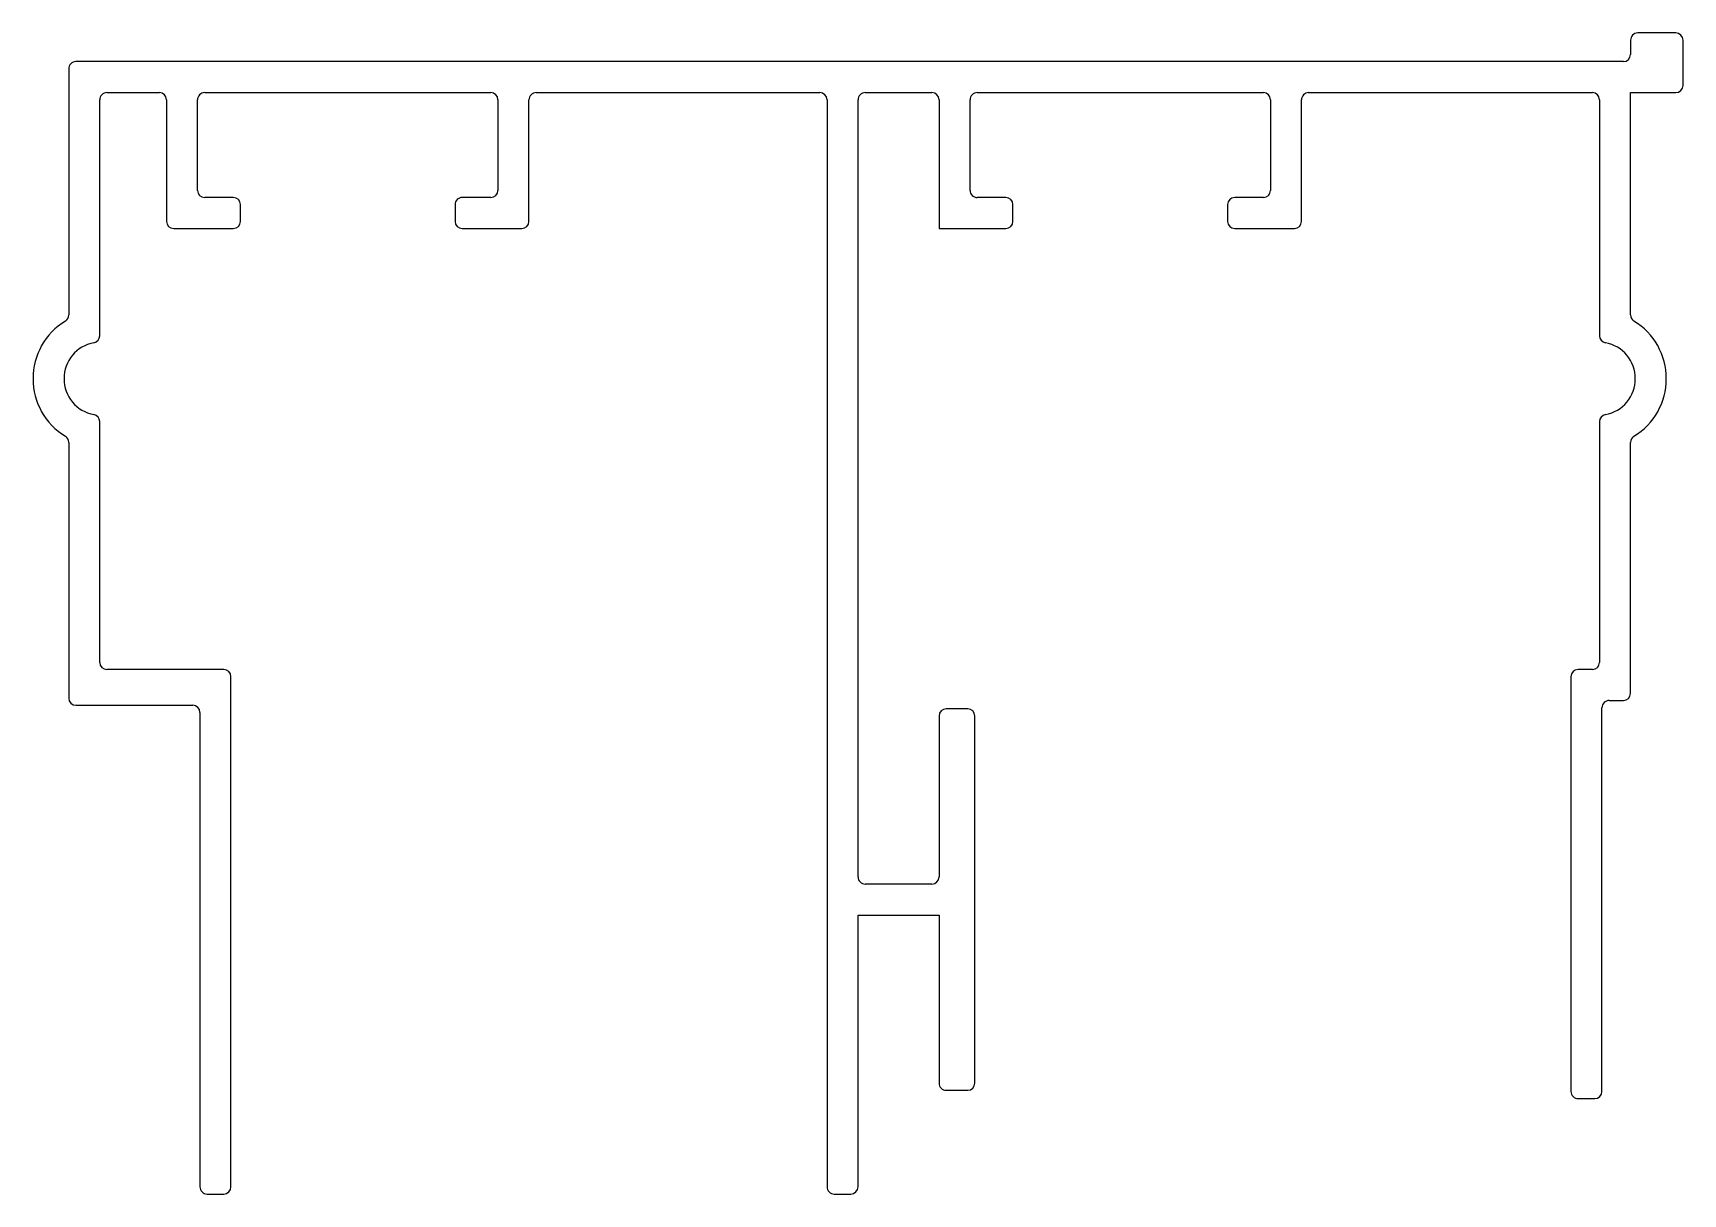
# Model space of a CAD drawing. Extents: x 680.2 to 749.4, y 565.7 to 614.4.
import ezdxf

# ---------------------------------------------------------------- set-up
doc = ezdxf.new("R2010")
doc.units = 0
doc.layers.get('0').update_dxf_attribs({"linetype": 'CONTINUOUS'})

msp = doc.modelspace()

# ---------------------------------------------------------------- linework, layer by layer
for p, q in [((747.194, 614.121), (747.194, 613.521)), ((749.094, 614.421), (747.494, 614.421)), ((749.394, 612.221), (749.394, 614.121)), ((746.894, 613.221), (681.994, 613.221)), ((681.694, 612.921), (681.694, 602.595)), ((683.294, 611.921), (685.494, 611.921)), ((687.394, 611.921), (699.394, 611.921)), ((701.294, 611.921), (713.194, 611.921)), ((715.094, 611.921), (717.894, 611.921)), ((719.794, 611.921), (731.794, 611.921)), ((733.694, 611.921), (745.594, 611.921)), ((747.194, 611.921), (749.094, 611.921)), ((747.194, 602.595), (747.194, 611.921)), ((682.994, 601.724), (682.994, 611.621)), ((685.794, 611.621), (685.794, 606.521)), ((687.094, 607.821), (687.094, 611.621)), ((699.694, 611.621), (699.694, 607.821)), ((700.994, 606.521), (700.994, 611.621)), ((713.494, 611.621), (713.494, 566.021)), ((714.794, 579.021), (714.794, 611.621)), ((718.194, 611.621), (718.194, 606.221)), ((719.494, 607.821), (719.494, 611.621)), ((732.094, 611.621), (732.094, 607.821)), ((733.394, 606.521), (733.394, 611.621)), ((745.894, 611.621), (745.894, 601.724)), ((688.594, 607.521), (687.394, 607.521)), ((688.894, 606.521), (688.894, 607.221)), ((697.894, 607.221), (697.894, 606.521)), ((699.394, 607.521), (698.194, 607.521)), ((720.994, 607.521), (719.794, 607.521)), ((721.294, 606.521), (721.294, 607.221)), ((730.294, 607.221), (730.294, 606.521)), ((731.794, 607.521), (730.594, 607.521)), ((686.094, 606.221), (688.594, 606.221)), ((698.194, 606.221), (700.694, 606.221)), ((718.194, 606.221), (720.994, 606.221)), ((730.594, 606.221), (733.094, 606.221)), ((682.994, 588.021), (682.994, 598.118)), ((745.894, 598.118), (745.894, 588.021)), ((681.694, 597.247), (681.694, 586.521)), ((747.194, 586.721), (747.194, 597.247)), ((688.194, 587.721), (683.294, 587.721)), ((745.594, 587.721), (744.994, 587.721)), ((688.494, 566.021), (688.494, 587.421)), ((744.694, 587.421), (744.694, 570.021)), ((681.994, 586.221), (686.894, 586.221)), ((746.294, 586.421), (746.894, 586.421)), ((687.194, 585.921), (687.194, 566.021)), ((718.194, 585.771), (718.194, 579.021)), ((719.394, 586.071), (718.494, 586.071)), ((719.694, 570.371), (719.694, 585.771)), ((745.994, 570.021), (745.994, 586.121)), ((717.894, 578.721), (715.094, 578.721)), ((714.794, 566.021), (714.794, 577.421)), ((714.794, 577.421), (718.194, 577.421)), ((718.194, 577.421), (718.194, 570.371)), ((718.494, 570.071), (719.394, 570.071)), ((744.994, 569.721), (745.694, 569.721)), ((687.494, 565.721), (688.194, 565.721)), ((713.794, 565.721), (714.494, 565.721))]:
    msp.add_line(p, q)
for centre, radius, start, end in [((747.494, 614.121), 0.3, 90, 180.00001), ((749.094, 614.121), 0.3, 0, 90), ((681.994, 612.921), 0.3, 90, 180.00001), ((746.894, 613.521), 0.3, 270, 0), ((683.294, 611.621), 0.3, 90, 180.00001), ((685.494, 611.621), 0.3, 0, 90), ((687.394, 611.621), 0.3, 90, 180.00001), ((699.394, 611.621), 0.3, 0, 90), ((701.294, 611.621), 0.3, 90, 180.00001), ((713.194, 611.621), 0.3, 0, 90), ((715.094, 611.621), 0.3, 90, 180.00001), ((717.894, 611.621), 0.3, 0, 90), ((719.794, 611.621), 0.3, 90, 180.00001), ((731.794, 611.621), 0.3, 0, 90), ((733.694, 611.621), 0.3, 90, 180.00001), ((745.594, 611.621), 0.3, 0, 90), ((749.094, 612.221), 0.3, 270, 0), ((687.394, 607.821), 0.3, 180.00001, 270), ((699.394, 607.821), 0.3, 270, 0), ((719.794, 607.821), 0.3, 179.99999, 270), ((731.794, 607.821), 0.3, 270, 0), ((688.594, 607.221), 0.3, 0, 90), ((698.194, 607.221), 0.3, 90, 180.00001), ((720.994, 607.221), 0.3, 0, 90), ((730.594, 607.221), 0.3, 90, 179.99999), ((686.094, 606.521), 0.3, 180.00001, 270), ((688.594, 606.521), 0.3, 270, 0), ((698.194, 606.521), 0.3, 180.00001, 270), ((700.694, 606.521), 0.3, 270, 0), ((720.994, 606.521), 0.3, 270, 0), ((730.594, 606.521), 0.3, 180.00001, 270), ((733.094, 606.521), 0.3, 270, 0), ((683.027, 599.921), 2.833, 121.41792, 238.58208), ((681.394, 602.595), 0.3, 301.41793, 0), ((747.494, 602.595), 0.3, 179.99999, 238.58208), ((745.861, 599.921), 2.833, 301.41793, 58.58198), ((683.027, 599.921), 1.533, 100.47568, 259.52432), ((682.694, 601.724), 0.3, 280.4757, 0), ((746.194, 601.724), 0.3, 180.00001, 259.52432), ((745.861, 599.921), 1.533, 280.47568, 79.52422), ((682.694, 598.118), 0.3, 0, 79.52432), ((746.194, 598.118), 0.3, 100.47616, 179.99999), ((681.394, 597.247), 0.3, 0, 58.58207), ((747.494, 597.247), 0.3, 121.41911, 180.00015), ((683.294, 588.021), 0.3, 180.00001, 270), ((688.194, 587.421), 0.3, 0.00002, 90), ((744.994, 587.421), 0.3, 90, 179.99999), ((745.594, 588.021), 0.3, 270, 0), ((681.994, 586.521), 0.3, 180.00001, 270), ((686.894, 585.921), 0.3, 0, 90), ((746.294, 586.121), 0.3, 90, 180.00001), ((746.894, 586.721), 0.3, 270, 0), ((718.494, 585.771), 0.3, 90, 179.99999), ((719.394, 585.771), 0.3, 0, 90), ((715.094, 579.021), 0.3, 179.99999, 270), ((717.894, 579.021), 0.3, 270, 0), ((718.494, 570.371), 0.3, 179.99999, 270), ((719.394, 570.371), 0.3, 270, 0), ((744.994, 570.021), 0.3, 179.99999, 270), ((745.694, 570.021), 0.3, 270, 0), ((687.494, 566.021), 0.3, 179.99999, 270), ((688.194, 566.021), 0.3, 270, 0), ((713.794, 566.021), 0.3, 179.99999, 270), ((714.494, 566.021), 0.3, 270, 0)]:
    msp.add_arc(centre, radius, start, end)

doc.saveas('drawing.dxf')
